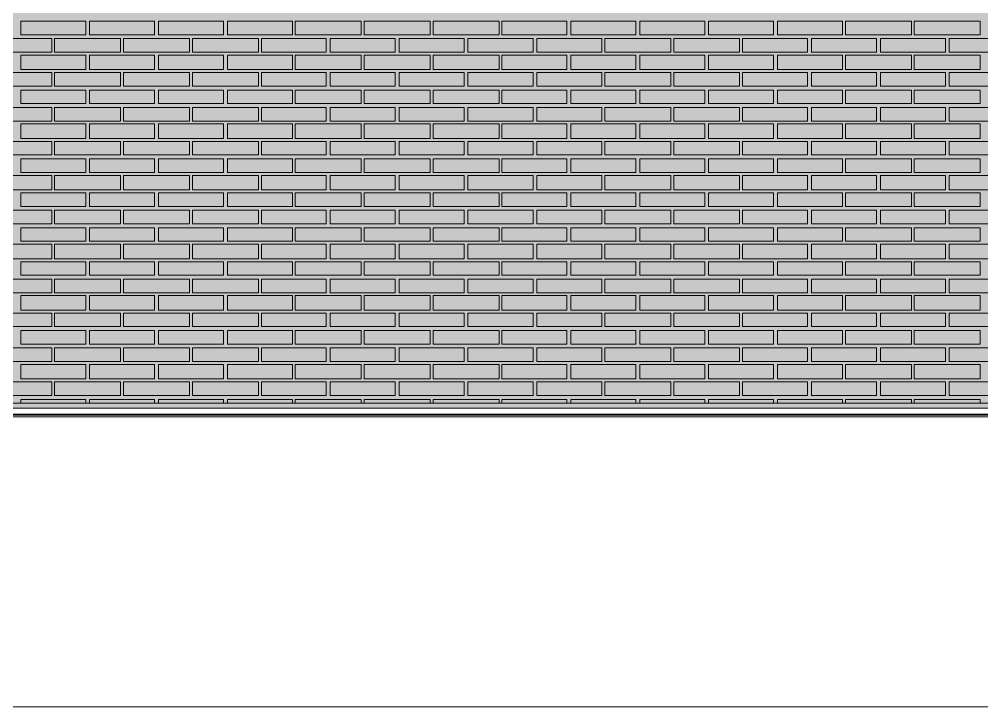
# Model space of a CAD drawing. Header units: millimetres. Extents: x -28928 to 100580, y -22867 to 36490.
# Drawn here: x 63745 to 67942, y -6037 to -3038 of the extents above; entities that cross this region are included whole.
import ezdxf

# ---------------------------------------------------------------- set-up
doc = ezdxf.new("R2010")
doc.units = ezdxf.units.MM
doc.layers.add('PDF _Геометрия', color=7, linetype='Continuous', true_color=0x8f8e8d)
doc.layers.add('PDF _Сплошная заливка', color=7, linetype='Continuous', true_color=0xffffff)

msp = doc.modelspace()

# ---------------------------------------------------------------- hatches: boundary and pattern name
at = {"layer": 'PDF _Сплошная заливка', "true_color": 0xdcd6cf, "transparency": 33554559}
msp.add_hatch(color=254, dxfattribs=at).paths.add_polyline_path([(60798.4, -2005.5), (60798.4, -4713.2), (70224.5, -4713.2), (70224.5, -1464), (74070.3, -1464), (74070.3, -4713.2), (82294.9, -4713.2), (82294.9, 9028.4), (55763.7, 9028.4), (55763.7, -4713.2), (56851.1, -4713.2), (56851.1, -1464), (58251.4, -1464), (58251.4, -4713.2), (59499.5, -4713.2), (59499.5, -2005.5)])

# ---------------------------------------------------------------- linework, layer by layer
at = {"layer": 'PDF _Геометрия', "color": 7, "lineweight": 9}
for points in [[(45263, -4679.3), (45263, -4713.2), (29486.4, -4713.2), (45263, -4713.2), (45263, -1464), (47137.2, -1464), (47137.2, -4713.2), (55763.7, -4713.2), (56851.1, -4713.2), (56851.1, -1464), (58251.4, -1464), (58251.4, -4713.2), (59499.5, -4713.2), (59499.5, -2005.5), (60798.4, -2005.5), (60798.4, -4713.2), (70224.5, -4713.2), (70224.5, -1464), (74070.3, -1464), (74070.3, -4713.2), (82294.9, -4713.2), (82316.1, -4713.2), (82316.1, 9028.4)], [(-23144.3, -4772.4), (84689.5, -4772.4)], [(82087.6, -6037.4), (56081.1, -6037.4), (29799.5, -6037.4), (29351.1, -6037.4), (5066.4, -6037.4), (4816.8, -6037.4), (-21587.4, -6037.4)]]:
    msp.add_lwpolyline(points, dxfattribs=at)
at = {"layer": 'PDF _Геометрия', "lineweight": 9}
for points in [[(64034.9, -3105.5), (63895.3, -3105.5), (63751.4, -3105.5), (63751.4, -3046.3), (63895.3, -3046.3), (64034.9, -3046.3)], [(64335.3, -3105.5), (64195.7, -3105.5), (64051.8, -3105.5), (64051.8, -3046.3), (64195.7, -3046.3), (64335.3, -3046.3)], [(64635.7, -3105.5), (64491.8, -3105.5), (64352.2, -3105.5), (64352.2, -3046.3), (64491.8, -3046.3), (64635.7, -3046.3)], [(64936.1, -3105.5), (64792.2, -3105.5), (64652.6, -3105.5), (64652.6, -3046.3), (64792.2, -3046.3), (64936.1, -3046.3)], [(65236.4, -3105.5), (65092.6, -3105.5), (64948.7, -3105.5), (64948.7, -3046.3), (65092.6, -3046.3), (65236.4, -3046.3)], [(65536.8, -3105.5), (65393, -3105.5), (65249.1, -3105.5), (65249.1, -3046.3), (65393, -3046.3), (65536.8, -3046.3)], [(65837.2, -3105.5), (65693.4, -3105.5), (65549.5, -3105.5), (65549.5, -3046.3), (65693.4, -3046.3), (65837.2, -3046.3)], [(66133.4, -3105.5), (65993.7, -3105.5), (65849.9, -3105.5), (65849.9, -3046.3), (65993.7, -3046.3), (66133.4, -3046.3)], [(66433.7, -3105.5), (66294.1, -3105.5), (66150.3, -3105.5), (66150.3, -3046.3), (66294.1, -3046.3), (66433.7, -3046.3)], [(66734.1, -3105.5), (66590.3, -3105.5), (66450.7, -3105.5), (66450.7, -3046.3), (66590.3, -3046.3), (66734.1, -3046.3)], [(67034.5, -3105.5), (66890.7, -3105.5), (66751.1, -3105.5), (66751.1, -3046.3), (66890.7, -3046.3), (67034.5, -3046.3)], [(67334.9, -3105.5), (67191.1, -3105.5), (67051.4, -3105.5), (67051.4, -3046.3), (67191.1, -3046.3), (67334.9, -3046.3)], [(67635.3, -3105.5), (67491.4, -3105.5), (67347.6, -3105.5), (67347.6, -3046.3), (67491.4, -3046.3), (67635.3, -3046.3)], [(67935.7, -3105.5), (67791.8, -3105.5), (67648, -3105.5), (67648, -3046.3), (67791.8, -3046.3), (67935.7, -3046.3)], [(63886.8, -3122.4), (63886.8, -3181.6), (63603.4, -3181.6), (63603.4, -3122.4)], [(64187.2, -3122.4), (64187.2, -3181.6), (63899.5, -3181.6), (63899.5, -3122.4)], [(64487.6, -3122.4), (64487.6, -3181.6), (64199.9, -3181.6), (64199.9, -3122.4)], [(64788, -3122.4), (64788, -3181.6), (64500.3, -3181.6), (64500.3, -3122.4)], [(65084.1, -3122.4), (65084.1, -3181.6), (64800.7, -3181.6), (64800.7, -3122.4)], [(65384.5, -3122.4), (65384.5, -3181.6), (65101.1, -3181.6), (65101.1, -3122.4)], [(65684.9, -3122.4), (65684.9, -3181.6), (65401.4, -3181.6), (65401.4, -3122.4)], [(65985.3, -3122.4), (65985.3, -3181.6), (65701.8, -3181.6), (65701.8, -3122.4)], [(66285.7, -3122.4), (66285.7, -3181.6), (66002.2, -3181.6), (66002.2, -3122.4)], [(66586.1, -3122.4), (66586.1, -3181.6), (66298.4, -3181.6), (66298.4, -3122.4)], [(66886.4, -3122.4), (66886.4, -3181.6), (66598.7, -3181.6), (66598.7, -3122.4)], [(67182.6, -3122.4), (67182.6, -3181.6), (66899.1, -3181.6), (66899.1, -3122.4)], [(67483, -3122.4), (67483, -3181.6), (67199.5, -3181.6), (67199.5, -3122.4)], [(67783.4, -3122.4), (67783.4, -3181.6), (67499.9, -3181.6), (67499.9, -3122.4)], [(68083.7, -3122.4), (68083.7, -3181.6), (67800.3, -3181.6), (67800.3, -3122.4)], [(64034.9, -3257.8), (63895.3, -3257.8), (63751.4, -3257.8), (63751.4, -3194.3), (63895.3, -3194.3), (64034.9, -3194.3)], [(64335.3, -3257.8), (64195.7, -3257.8), (64051.8, -3257.8), (64051.8, -3194.3), (64195.7, -3194.3), (64335.3, -3194.3)], [(64635.7, -3257.8), (64491.8, -3257.8), (64352.2, -3257.8), (64352.2, -3194.3), (64491.8, -3194.3), (64635.7, -3194.3)], [(64936.1, -3257.8), (64792.2, -3257.8), (64652.6, -3257.8), (64652.6, -3194.3), (64792.2, -3194.3), (64936.1, -3194.3)], [(65236.4, -3257.8), (65092.6, -3257.8), (64948.7, -3257.8), (64948.7, -3194.3), (65092.6, -3194.3), (65236.4, -3194.3)], [(65536.8, -3257.8), (65393, -3257.8), (65249.1, -3257.8), (65249.1, -3194.3), (65393, -3194.3), (65536.8, -3194.3)], [(65837.2, -3257.8), (65693.4, -3257.8), (65549.5, -3257.8), (65549.5, -3194.3), (65693.4, -3194.3), (65837.2, -3194.3)], [(66133.4, -3257.8), (65993.7, -3257.8), (65849.9, -3257.8), (65849.9, -3194.3), (65993.7, -3194.3), (66133.4, -3194.3)], [(66433.7, -3257.8), (66294.1, -3257.8), (66150.3, -3257.8), (66150.3, -3194.3), (66294.1, -3194.3), (66433.7, -3194.3)], [(66734.1, -3257.8), (66590.3, -3257.8), (66450.7, -3257.8), (66450.7, -3194.3), (66590.3, -3194.3), (66734.1, -3194.3)], [(67034.5, -3257.8), (66890.7, -3257.8), (66751.1, -3257.8), (66751.1, -3194.3), (66890.7, -3194.3), (67034.5, -3194.3)], [(67334.9, -3257.8), (67191.1, -3257.8), (67051.4, -3257.8), (67051.4, -3194.3), (67191.1, -3194.3), (67334.9, -3194.3)], [(67635.3, -3257.8), (67491.4, -3257.8), (67347.6, -3257.8), (67347.6, -3194.3), (67491.4, -3194.3), (67635.3, -3194.3)], [(67935.7, -3257.8), (67791.8, -3257.8), (67648, -3257.8), (67648, -3194.3), (67791.8, -3194.3), (67935.7, -3194.3)], [(63886.8, -3270.5), (63886.8, -3329.7), (63603.4, -3329.7), (63603.4, -3270.5)], [(64187.2, -3270.5), (64187.2, -3329.7), (63899.5, -3329.7), (63899.5, -3270.5)], [(64487.6, -3270.5), (64487.6, -3329.7), (64199.9, -3329.7), (64199.9, -3270.5)], [(64788, -3270.5), (64788, -3329.7), (64500.3, -3329.7), (64500.3, -3270.5)], [(65084.1, -3270.5), (65084.1, -3329.7), (64800.7, -3329.7), (64800.7, -3270.5)], [(65384.5, -3270.5), (65384.5, -3329.7), (65101.1, -3329.7), (65101.1, -3270.5)], [(65684.9, -3270.5), (65684.9, -3329.7), (65401.4, -3329.7), (65401.4, -3270.5)], [(65985.3, -3270.5), (65985.3, -3329.7), (65701.8, -3329.7), (65701.8, -3270.5)], [(66285.7, -3270.5), (66285.7, -3329.7), (66002.2, -3329.7), (66002.2, -3270.5)], [(66586.1, -3270.5), (66586.1, -3329.7), (66298.4, -3329.7), (66298.4, -3270.5)], [(66886.4, -3270.5), (66886.4, -3329.7), (66598.7, -3329.7), (66598.7, -3270.5)], [(67182.6, -3270.5), (67182.6, -3329.7), (66899.1, -3329.7), (66899.1, -3270.5)], [(67483, -3270.5), (67483, -3329.7), (67199.5, -3329.7), (67199.5, -3270.5)], [(67783.4, -3270.5), (67783.4, -3329.7), (67499.9, -3329.7), (67499.9, -3270.5)], [(68083.7, -3270.5), (68083.7, -3329.7), (67800.3, -3329.7), (67800.3, -3270.5)], [(64034.9, -3405.9), (63895.3, -3405.9), (63751.4, -3405.9), (63751.4, -3346.6), (63895.3, -3346.6), (64034.9, -3346.6)], [(64335.3, -3405.9), (64195.7, -3405.9), (64051.8, -3405.9), (64051.8, -3346.6), (64195.7, -3346.6), (64335.3, -3346.6)], [(64635.7, -3405.9), (64491.8, -3405.9), (64352.2, -3405.9), (64352.2, -3346.6), (64491.8, -3346.6), (64635.7, -3346.6)], [(64936.1, -3405.9), (64792.2, -3405.9), (64652.6, -3405.9), (64652.6, -3346.6), (64792.2, -3346.6), (64936.1, -3346.6)], [(65236.4, -3405.9), (65092.6, -3405.9), (64948.7, -3405.9), (64948.7, -3346.6), (65092.6, -3346.6), (65236.4, -3346.6)], [(65536.8, -3405.9), (65393, -3405.9), (65249.1, -3405.9), (65249.1, -3346.6), (65393, -3346.6), (65536.8, -3346.6)], [(65837.2, -3405.9), (65693.4, -3405.9), (65549.5, -3405.9), (65549.5, -3346.6), (65693.4, -3346.6), (65837.2, -3346.6)], [(66133.4, -3405.9), (65993.7, -3405.9), (65849.9, -3405.9), (65849.9, -3346.6), (65993.7, -3346.6), (66133.4, -3346.6)], [(66433.7, -3405.9), (66294.1, -3405.9), (66150.3, -3405.9), (66150.3, -3346.6), (66294.1, -3346.6), (66433.7, -3346.6)], [(66734.1, -3405.9), (66590.3, -3405.9), (66450.7, -3405.9), (66450.7, -3346.6), (66590.3, -3346.6), (66734.1, -3346.6)], [(67034.5, -3405.9), (66890.7, -3405.9), (66751.1, -3405.9), (66751.1, -3346.6), (66890.7, -3346.6), (67034.5, -3346.6)], [(67334.9, -3405.9), (67191.1, -3405.9), (67051.4, -3405.9), (67051.4, -3346.6), (67191.1, -3346.6), (67334.9, -3346.6)], [(67635.3, -3405.9), (67491.4, -3405.9), (67347.6, -3405.9), (67347.6, -3346.6), (67491.4, -3346.6), (67635.3, -3346.6)], [(67935.7, -3405.9), (67791.8, -3405.9), (67648, -3405.9), (67648, -3346.6), (67791.8, -3346.6), (67935.7, -3346.6)], [(63886.8, -3422.8), (63886.8, -3482), (63603.4, -3482), (63603.4, -3422.8)], [(64187.2, -3422.8), (64187.2, -3482), (63899.5, -3482), (63899.5, -3422.8)], [(64487.6, -3422.8), (64487.6, -3482), (64199.9, -3482), (64199.9, -3422.8)], [(64788, -3422.8), (64788, -3482), (64500.3, -3482), (64500.3, -3422.8)], [(65084.1, -3422.8), (65084.1, -3482), (64800.7, -3482), (64800.7, -3422.8)], [(65384.5, -3422.8), (65384.5, -3482), (65101.1, -3482), (65101.1, -3422.8)], [(65684.9, -3422.8), (65684.9, -3482), (65401.4, -3482), (65401.4, -3422.8)], [(65985.3, -3422.8), (65985.3, -3482), (65701.8, -3482), (65701.8, -3422.8)], [(66285.7, -3422.8), (66285.7, -3482), (66002.2, -3482), (66002.2, -3422.8)], [(66586.1, -3422.8), (66586.1, -3482), (66298.4, -3482), (66298.4, -3422.8)], [(66886.4, -3422.8), (66886.4, -3482), (66598.7, -3482), (66598.7, -3422.8)], [(67182.6, -3422.8), (67182.6, -3482), (66899.1, -3482), (66899.1, -3422.8)], [(67483, -3422.8), (67483, -3482), (67199.5, -3482), (67199.5, -3422.8)], [(67783.4, -3422.8), (67783.4, -3482), (67499.9, -3482), (67499.9, -3422.8)], [(68083.7, -3422.8), (68083.7, -3482), (67800.3, -3482), (67800.3, -3422.8)], [(64034.9, -3558.2), (63895.3, -3558.2), (63751.4, -3558.2), (63751.4, -3494.7), (63895.3, -3494.7), (64034.9, -3494.7)], [(64335.3, -3558.2), (64195.7, -3558.2), (64051.8, -3558.2), (64051.8, -3494.7), (64195.7, -3494.7), (64335.3, -3494.7)], [(64635.7, -3558.2), (64491.8, -3558.2), (64352.2, -3558.2), (64352.2, -3494.7), (64491.8, -3494.7), (64635.7, -3494.7)], [(64936.1, -3558.2), (64792.2, -3558.2), (64652.6, -3558.2), (64652.6, -3494.7), (64792.2, -3494.7), (64936.1, -3494.7)], [(65236.4, -3558.2), (65092.6, -3558.2), (64948.7, -3558.2), (64948.7, -3494.7), (65092.6, -3494.7), (65236.4, -3494.7)], [(65536.8, -3558.2), (65393, -3558.2), (65249.1, -3558.2), (65249.1, -3494.7), (65393, -3494.7), (65536.8, -3494.7)], [(65837.2, -3558.2), (65693.4, -3558.2), (65549.5, -3558.2), (65549.5, -3494.7), (65693.4, -3494.7), (65837.2, -3494.7)], [(66133.4, -3558.2), (65993.7, -3558.2), (65849.9, -3558.2), (65849.9, -3494.7), (65993.7, -3494.7), (66133.4, -3494.7)], [(66433.7, -3558.2), (66294.1, -3558.2), (66150.3, -3558.2), (66150.3, -3494.7), (66294.1, -3494.7), (66433.7, -3494.7)], [(66734.1, -3558.2), (66590.3, -3558.2), (66450.7, -3558.2), (66450.7, -3494.7), (66590.3, -3494.7), (66734.1, -3494.7)], [(67034.5, -3558.2), (66890.7, -3558.2), (66751.1, -3558.2), (66751.1, -3494.7), (66890.7, -3494.7), (67034.5, -3494.7)], [(67334.9, -3558.2), (67191.1, -3558.2), (67051.4, -3558.2), (67051.4, -3494.7), (67191.1, -3494.7), (67334.9, -3494.7)], [(67635.3, -3558.2), (67491.4, -3558.2), (67347.6, -3558.2), (67347.6, -3494.7), (67491.4, -3494.7), (67635.3, -3494.7)], [(67935.7, -3558.2), (67791.8, -3558.2), (67648, -3558.2), (67648, -3494.7), (67791.8, -3494.7), (67935.7, -3494.7)], [(63886.8, -3570.9), (63886.8, -3630.1), (63603.4, -3630.1), (63603.4, -3570.9)], [(64187.2, -3570.9), (64187.2, -3630.1), (63899.5, -3630.1), (63899.5, -3570.9)], [(64487.6, -3570.9), (64487.6, -3630.1), (64199.9, -3630.1), (64199.9, -3570.9)], [(64788, -3570.9), (64788, -3630.1), (64500.3, -3630.1), (64500.3, -3570.9)], [(65084.1, -3570.9), (65084.1, -3630.1), (64800.7, -3630.1), (64800.7, -3570.9)], [(65384.5, -3570.9), (65384.5, -3630.1), (65101.1, -3630.1), (65101.1, -3570.9)], [(65684.9, -3570.9), (65684.9, -3630.1), (65401.4, -3630.1), (65401.4, -3570.9)], [(65985.3, -3570.9), (65985.3, -3630.1), (65701.8, -3630.1), (65701.8, -3570.9)], [(66285.7, -3570.9), (66285.7, -3630.1), (66002.2, -3630.1), (66002.2, -3570.9)], [(66586.1, -3570.9), (66586.1, -3630.1), (66298.4, -3630.1), (66298.4, -3570.9)], [(66886.4, -3570.9), (66886.4, -3630.1), (66598.7, -3630.1), (66598.7, -3570.9)], [(67182.6, -3570.9), (67182.6, -3630.1), (66899.1, -3630.1), (66899.1, -3570.9)], [(67483, -3570.9), (67483, -3630.1), (67199.5, -3630.1), (67199.5, -3570.9)], [(67783.4, -3570.9), (67783.4, -3630.1), (67499.9, -3630.1), (67499.9, -3570.9)], [(68083.7, -3570.9), (68083.7, -3630.1), (67800.3, -3630.1), (67800.3, -3570.9)], [(64034.9, -3706.3), (63895.3, -3706.3), (63751.4, -3706.3), (63751.4, -3647), (63895.3, -3647), (64034.9, -3647)], [(64335.3, -3706.3), (64195.7, -3706.3), (64051.8, -3706.3), (64051.8, -3647), (64195.7, -3647), (64335.3, -3647)], [(64635.7, -3706.3), (64491.8, -3706.3), (64352.2, -3706.3), (64352.2, -3647), (64491.8, -3647), (64635.7, -3647)], [(64936.1, -3706.3), (64792.2, -3706.3), (64652.6, -3706.3), (64652.6, -3647), (64792.2, -3647), (64936.1, -3647)], [(65236.4, -3706.3), (65092.6, -3706.3), (64948.7, -3706.3), (64948.7, -3647), (65092.6, -3647), (65236.4, -3647)], [(65536.8, -3706.3), (65393, -3706.3), (65249.1, -3706.3), (65249.1, -3647), (65393, -3647), (65536.8, -3647)], [(65837.2, -3706.3), (65693.4, -3706.3), (65549.5, -3706.3), (65549.5, -3647), (65693.4, -3647), (65837.2, -3647)], [(66133.4, -3706.3), (65993.7, -3706.3), (65849.9, -3706.3), (65849.9, -3647), (65993.7, -3647), (66133.4, -3647)], [(66433.7, -3706.3), (66294.1, -3706.3), (66150.3, -3706.3), (66150.3, -3647), (66294.1, -3647), (66433.7, -3647)], [(66734.1, -3706.3), (66590.3, -3706.3), (66450.7, -3706.3), (66450.7, -3647), (66590.3, -3647), (66734.1, -3647)], [(67034.5, -3706.3), (66890.7, -3706.3), (66751.1, -3706.3), (66751.1, -3647), (66890.7, -3647), (67034.5, -3647)], [(67334.9, -3706.3), (67191.1, -3706.3), (67051.4, -3706.3), (67051.4, -3647), (67191.1, -3647), (67334.9, -3647)], [(67635.3, -3706.3), (67491.4, -3706.3), (67347.6, -3706.3), (67347.6, -3647), (67491.4, -3647), (67635.3, -3647)], [(67935.7, -3706.3), (67791.8, -3706.3), (67648, -3706.3), (67648, -3647), (67791.8, -3647), (67935.7, -3647)], [(63886.8, -3719), (63886.8, -3782.4), (63603.4, -3782.4), (63603.4, -3719)], [(64187.2, -3719), (64187.2, -3782.4), (63899.5, -3782.4), (63899.5, -3719)], [(64487.6, -3719), (64487.6, -3782.4), (64199.9, -3782.4), (64199.9, -3719)], [(64788, -3719), (64788, -3782.4), (64500.3, -3782.4), (64500.3, -3719)], [(65084.1, -3719), (65084.1, -3782.4), (64800.7, -3782.4), (64800.7, -3719)], [(65384.5, -3719), (65384.5, -3782.4), (65101.1, -3782.4), (65101.1, -3719)], [(65684.9, -3719), (65684.9, -3782.4), (65401.4, -3782.4), (65401.4, -3719)], [(65985.3, -3719), (65985.3, -3782.4), (65701.8, -3782.4), (65701.8, -3719)], [(66285.7, -3719), (66285.7, -3782.4), (66002.2, -3782.4), (66002.2, -3719)], [(66586.1, -3719), (66586.1, -3782.4), (66298.4, -3782.4), (66298.4, -3719)], [(66886.4, -3719), (66886.4, -3782.4), (66598.7, -3782.4), (66598.7, -3719)], [(67182.6, -3719), (67182.6, -3782.4), (66899.1, -3782.4), (66899.1, -3719)], [(67483, -3719), (67483, -3782.4), (67199.5, -3782.4), (67199.5, -3719)], [(67783.4, -3719), (67783.4, -3782.4), (67499.9, -3782.4), (67499.9, -3719)], [(68083.7, -3719), (68083.7, -3782.4), (67800.3, -3782.4), (67800.3, -3719)], [(64034.9, -3854.3), (63895.3, -3854.3), (63751.4, -3854.3), (63751.4, -3795.1), (63895.3, -3795.1), (64034.9, -3795.1)], [(64335.3, -3854.3), (64195.7, -3854.3), (64051.8, -3854.3), (64051.8, -3795.1), (64195.7, -3795.1), (64335.3, -3795.1)], [(64635.7, -3854.3), (64491.8, -3854.3), (64352.2, -3854.3), (64352.2, -3795.1), (64491.8, -3795.1), (64635.7, -3795.1)], [(64936.1, -3854.3), (64792.2, -3854.3), (64652.6, -3854.3), (64652.6, -3795.1), (64792.2, -3795.1), (64936.1, -3795.1)], [(65236.4, -3854.3), (65092.6, -3854.3), (64948.7, -3854.3), (64948.7, -3795.1), (65092.6, -3795.1), (65236.4, -3795.1)], [(65536.8, -3854.3), (65393, -3854.3), (65249.1, -3854.3), (65249.1, -3795.1), (65393, -3795.1), (65536.8, -3795.1)], [(65837.2, -3854.3), (65693.4, -3854.3), (65549.5, -3854.3), (65549.5, -3795.1), (65693.4, -3795.1), (65837.2, -3795.1)], [(66133.4, -3854.3), (65993.7, -3854.3), (65849.9, -3854.3), (65849.9, -3795.1), (65993.7, -3795.1), (66133.4, -3795.1)], [(66433.7, -3854.3), (66294.1, -3854.3), (66150.3, -3854.3), (66150.3, -3795.1), (66294.1, -3795.1), (66433.7, -3795.1)], [(66734.1, -3854.3), (66590.3, -3854.3), (66450.7, -3854.3), (66450.7, -3795.1), (66590.3, -3795.1), (66734.1, -3795.1)], [(67034.5, -3854.3), (66890.7, -3854.3), (66751.1, -3854.3), (66751.1, -3795.1), (66890.7, -3795.1), (67034.5, -3795.1)], [(67334.9, -3854.3), (67191.1, -3854.3), (67051.4, -3854.3), (67051.4, -3795.1), (67191.1, -3795.1), (67334.9, -3795.1)], [(67635.3, -3854.3), (67491.4, -3854.3), (67347.6, -3854.3), (67347.6, -3795.1), (67491.4, -3795.1), (67635.3, -3795.1)], [(67935.7, -3854.3), (67791.8, -3854.3), (67648, -3854.3), (67648, -3795.1), (67791.8, -3795.1), (67935.7, -3795.1)], [(63886.8, -3871.3), (63886.8, -3930.5), (63603.4, -3930.5), (63603.4, -3871.3)], [(64187.2, -3871.3), (64187.2, -3930.5), (63899.5, -3930.5), (63899.5, -3871.3)], [(64487.6, -3871.3), (64487.6, -3930.5), (64199.9, -3930.5), (64199.9, -3871.3)], [(64788, -3871.3), (64788, -3930.5), (64500.3, -3930.5), (64500.3, -3871.3)], [(65084.1, -3871.3), (65084.1, -3930.5), (64800.7, -3930.5), (64800.7, -3871.3)], [(65384.5, -3871.3), (65384.5, -3930.5), (65101.1, -3930.5), (65101.1, -3871.3)], [(65684.9, -3871.3), (65684.9, -3930.5), (65401.4, -3930.5), (65401.4, -3871.3)], [(65985.3, -3871.3), (65985.3, -3930.5), (65701.8, -3930.5), (65701.8, -3871.3)], [(66285.7, -3871.3), (66285.7, -3930.5), (66002.2, -3930.5), (66002.2, -3871.3)], [(66586.1, -3871.3), (66586.1, -3930.5), (66298.4, -3930.5), (66298.4, -3871.3)], [(66886.4, -3871.3), (66886.4, -3930.5), (66598.7, -3930.5), (66598.7, -3871.3)], [(67182.6, -3871.3), (67182.6, -3930.5), (66899.1, -3930.5), (66899.1, -3871.3)], [(67483, -3871.3), (67483, -3930.5), (67199.5, -3930.5), (67199.5, -3871.3)], [(67783.4, -3871.3), (67783.4, -3930.5), (67499.9, -3930.5), (67499.9, -3871.3)], [(68083.7, -3871.3), (68083.7, -3930.5), (67800.3, -3930.5), (67800.3, -3871.3)], [(64034.9, -4006.6), (63895.3, -4006.6), (63751.4, -4006.6), (63751.4, -3947.4), (63895.3, -3947.4), (64034.9, -3947.4)], [(64335.3, -4006.6), (64195.7, -4006.6), (64051.8, -4006.6), (64051.8, -3947.4), (64195.7, -3947.4), (64335.3, -3947.4)], [(64635.7, -4006.6), (64491.8, -4006.6), (64352.2, -4006.6), (64352.2, -3947.4), (64491.8, -3947.4), (64635.7, -3947.4)], [(64936.1, -4006.6), (64792.2, -4006.6), (64652.6, -4006.6), (64652.6, -3947.4), (64792.2, -3947.4), (64936.1, -3947.4)], [(65236.4, -4006.6), (65092.6, -4006.6), (64948.7, -4006.6), (64948.7, -3947.4), (65092.6, -3947.4), (65236.4, -3947.4)], [(65536.8, -4006.6), (65393, -4006.6), (65249.1, -4006.6), (65249.1, -3947.4), (65393, -3947.4), (65536.8, -3947.4)], [(65837.2, -4006.6), (65693.4, -4006.6), (65549.5, -4006.6), (65549.5, -3947.4), (65693.4, -3947.4), (65837.2, -3947.4)], [(66133.4, -4006.6), (65993.7, -4006.6), (65849.9, -4006.6), (65849.9, -3947.4), (65993.7, -3947.4), (66133.4, -3947.4)], [(66433.7, -4006.6), (66294.1, -4006.6), (66150.3, -4006.6), (66150.3, -3947.4), (66294.1, -3947.4), (66433.7, -3947.4)], [(66734.1, -4006.6), (66590.3, -4006.6), (66450.7, -4006.6), (66450.7, -3947.4), (66590.3, -3947.4), (66734.1, -3947.4)], [(67034.5, -4006.6), (66890.7, -4006.6), (66751.1, -4006.6), (66751.1, -3947.4), (66890.7, -3947.4), (67034.5, -3947.4)], [(67334.9, -4006.6), (67191.1, -4006.6), (67051.4, -4006.6), (67051.4, -3947.4), (67191.1, -3947.4), (67334.9, -3947.4)], [(67635.3, -4006.6), (67491.4, -4006.6), (67347.6, -4006.6), (67347.6, -3947.4), (67491.4, -3947.4), (67635.3, -3947.4)], [(67935.7, -4006.6), (67791.8, -4006.6), (67648, -4006.6), (67648, -3947.4), (67791.8, -3947.4), (67935.7, -3947.4)], [(63886.8, -4019.3), (63886.8, -4082.8), (63603.4, -4082.8), (63603.4, -4019.3)], [(64187.2, -4019.3), (64187.2, -4082.8), (63899.5, -4082.8), (63899.5, -4019.3)], [(64487.6, -4019.3), (64487.6, -4082.8), (64199.9, -4082.8), (64199.9, -4019.3)], [(64788, -4019.3), (64788, -4082.8), (64500.3, -4082.8), (64500.3, -4019.3)], [(65084.1, -4019.3), (65084.1, -4082.8), (64800.7, -4082.8), (64800.7, -4019.3)], [(65384.5, -4019.3), (65384.5, -4082.8), (65101.1, -4082.8), (65101.1, -4019.3)], [(65684.9, -4019.3), (65684.9, -4082.8), (65401.4, -4082.8), (65401.4, -4019.3)], [(65985.3, -4019.3), (65985.3, -4082.8), (65701.8, -4082.8), (65701.8, -4019.3)], [(66285.7, -4019.3), (66285.7, -4082.8), (66002.2, -4082.8), (66002.2, -4019.3)], [(66586.1, -4019.3), (66586.1, -4082.8), (66298.4, -4082.8), (66298.4, -4019.3)], [(66886.4, -4019.3), (66886.4, -4082.8), (66598.7, -4082.8), (66598.7, -4019.3)], [(67182.6, -4019.3), (67182.6, -4082.8), (66899.1, -4082.8), (66899.1, -4019.3)], [(67483, -4019.3), (67483, -4082.8), (67199.5, -4082.8), (67199.5, -4019.3)], [(67783.4, -4019.3), (67783.4, -4082.8), (67499.9, -4082.8), (67499.9, -4019.3)], [(68083.7, -4019.3), (68083.7, -4082.8), (67800.3, -4082.8), (67800.3, -4019.3)], [(64034.9, -4154.7), (63895.3, -4154.7), (63751.4, -4154.7), (63751.4, -4095.5), (63895.3, -4095.5), (64034.9, -4095.5)], [(64335.3, -4154.7), (64195.7, -4154.7), (64051.8, -4154.7), (64051.8, -4095.5), (64195.7, -4095.5), (64335.3, -4095.5)], [(64635.7, -4154.7), (64491.8, -4154.7), (64352.2, -4154.7), (64352.2, -4095.5), (64491.8, -4095.5), (64635.7, -4095.5)], [(64936.1, -4154.7), (64792.2, -4154.7), (64652.6, -4154.7), (64652.6, -4095.5), (64792.2, -4095.5), (64936.1, -4095.5)], [(65236.4, -4154.7), (65092.6, -4154.7), (64948.7, -4154.7), (64948.7, -4095.5), (65092.6, -4095.5), (65236.4, -4095.5)], [(65536.8, -4154.7), (65393, -4154.7), (65249.1, -4154.7), (65249.1, -4095.5), (65393, -4095.5), (65536.8, -4095.5)], [(65837.2, -4154.7), (65693.4, -4154.7), (65549.5, -4154.7), (65549.5, -4095.5), (65693.4, -4095.5), (65837.2, -4095.5)], [(66133.4, -4154.7), (65993.7, -4154.7), (65849.9, -4154.7), (65849.9, -4095.5), (65993.7, -4095.5), (66133.4, -4095.5)], [(66433.7, -4154.7), (66294.1, -4154.7), (66150.3, -4154.7), (66150.3, -4095.5), (66294.1, -4095.5), (66433.7, -4095.5)], [(66734.1, -4154.7), (66590.3, -4154.7), (66450.7, -4154.7), (66450.7, -4095.5), (66590.3, -4095.5), (66734.1, -4095.5)], [(67034.5, -4154.7), (66890.7, -4154.7), (66751.1, -4154.7), (66751.1, -4095.5), (66890.7, -4095.5), (67034.5, -4095.5)], [(67334.9, -4154.7), (67191.1, -4154.7), (67051.4, -4154.7), (67051.4, -4095.5), (67191.1, -4095.5), (67334.9, -4095.5)], [(67635.3, -4154.7), (67491.4, -4154.7), (67347.6, -4154.7), (67347.6, -4095.5), (67491.4, -4095.5), (67635.3, -4095.5)], [(67935.7, -4154.7), (67791.8, -4154.7), (67648, -4154.7), (67648, -4095.5), (67791.8, -4095.5), (67935.7, -4095.5)], [(63886.8, -4171.6), (63886.8, -4230.9), (63603.4, -4230.9), (63603.4, -4171.6)], [(64187.2, -4171.6), (64187.2, -4230.9), (63899.5, -4230.9), (63899.5, -4171.6)], [(64487.6, -4171.6), (64487.6, -4230.9), (64199.9, -4230.9), (64199.9, -4171.6)], [(64788, -4171.6), (64788, -4230.9), (64500.3, -4230.9), (64500.3, -4171.6)], [(65084.1, -4171.6), (65084.1, -4230.9), (64800.7, -4230.9), (64800.7, -4171.6)], [(65384.5, -4171.6), (65384.5, -4230.9), (65101.1, -4230.9), (65101.1, -4171.6)], [(65684.9, -4171.6), (65684.9, -4230.9), (65401.4, -4230.9), (65401.4, -4171.6)], [(65985.3, -4171.6), (65985.3, -4230.9), (65701.8, -4230.9), (65701.8, -4171.6)], [(66285.7, -4171.6), (66285.7, -4230.9), (66002.2, -4230.9), (66002.2, -4171.6)], [(66586.1, -4171.6), (66586.1, -4230.9), (66298.4, -4230.9), (66298.4, -4171.6)], [(66886.4, -4171.6), (66886.4, -4230.9), (66598.7, -4230.9), (66598.7, -4171.6)], [(67182.6, -4171.6), (67182.6, -4230.9), (66899.1, -4230.9), (66899.1, -4171.6)], [(67483, -4171.6), (67483, -4230.9), (67199.5, -4230.9), (67199.5, -4171.6)], [(67783.4, -4171.6), (67783.4, -4230.9), (67499.9, -4230.9), (67499.9, -4171.6)], [(68083.7, -4171.6), (68083.7, -4230.9), (67800.3, -4230.9), (67800.3, -4171.6)], [(64034.9, -4307), (63895.3, -4307), (63751.4, -4307), (63751.4, -4243.6), (63895.3, -4243.6), (64034.9, -4243.6)], [(64335.3, -4307), (64195.7, -4307), (64051.8, -4307), (64051.8, -4243.6), (64195.7, -4243.6), (64335.3, -4243.6)], [(64635.7, -4307), (64491.8, -4307), (64352.2, -4307), (64352.2, -4243.6), (64491.8, -4243.6), (64635.7, -4243.6)], [(64936.1, -4307), (64792.2, -4307), (64652.6, -4307), (64652.6, -4243.6), (64792.2, -4243.6), (64936.1, -4243.6)], [(65236.4, -4307), (65092.6, -4307), (64948.7, -4307), (64948.7, -4243.6), (65092.6, -4243.6), (65236.4, -4243.6)], [(65536.8, -4307), (65393, -4307), (65249.1, -4307), (65249.1, -4243.6), (65393, -4243.6), (65536.8, -4243.6)], [(65837.2, -4307), (65693.4, -4307), (65549.5, -4307), (65549.5, -4243.6), (65693.4, -4243.6), (65837.2, -4243.6)], [(66133.4, -4307), (65993.7, -4307), (65849.9, -4307), (65849.9, -4243.6), (65993.7, -4243.6), (66133.4, -4243.6)], [(66433.7, -4307), (66294.1, -4307), (66150.3, -4307), (66150.3, -4243.6), (66294.1, -4243.6), (66433.7, -4243.6)], [(66734.1, -4307), (66590.3, -4307), (66450.7, -4307), (66450.7, -4243.6), (66590.3, -4243.6), (66734.1, -4243.6)], [(67034.5, -4307), (66890.7, -4307), (66751.1, -4307), (66751.1, -4243.6), (66890.7, -4243.6), (67034.5, -4243.6)], [(67334.9, -4307), (67191.1, -4307), (67051.4, -4307), (67051.4, -4243.6), (67191.1, -4243.6), (67334.9, -4243.6)], [(67635.3, -4307), (67491.4, -4307), (67347.6, -4307), (67347.6, -4243.6), (67491.4, -4243.6), (67635.3, -4243.6)], [(67935.7, -4307), (67791.8, -4307), (67648, -4307), (67648, -4243.6), (67791.8, -4243.6), (67935.7, -4243.6)], [(63886.8, -4319.7), (63886.8, -4379), (63603.4, -4379), (63603.4, -4319.7)], [(64187.2, -4319.7), (64187.2, -4379), (63899.5, -4379), (63899.5, -4319.7)], [(64487.6, -4319.7), (64487.6, -4379), (64199.9, -4379), (64199.9, -4319.7)], [(64788, -4319.7), (64788, -4379), (64500.3, -4379), (64500.3, -4319.7)], [(65084.1, -4319.7), (65084.1, -4379), (64800.7, -4379), (64800.7, -4319.7)], [(65384.5, -4319.7), (65384.5, -4379), (65101.1, -4379), (65101.1, -4319.7)], [(65684.9, -4319.7), (65684.9, -4379), (65401.4, -4379), (65401.4, -4319.7)], [(65985.3, -4319.7), (65985.3, -4379), (65701.8, -4379), (65701.8, -4319.7)], [(66285.7, -4319.7), (66285.7, -4379), (66002.2, -4379), (66002.2, -4319.7)], [(66586.1, -4319.7), (66586.1, -4379), (66298.4, -4379), (66298.4, -4319.7)], [(66886.4, -4319.7), (66886.4, -4379), (66598.7, -4379), (66598.7, -4319.7)], [(67182.6, -4319.7), (67182.6, -4379), (66899.1, -4379), (66899.1, -4319.7)], [(67483, -4319.7), (67483, -4379), (67199.5, -4379), (67199.5, -4319.7)], [(67783.4, -4319.7), (67783.4, -4379), (67499.9, -4379), (67499.9, -4319.7)], [(68083.7, -4319.7), (68083.7, -4379), (67800.3, -4379), (67800.3, -4319.7)], [(64034.9, -4455.1), (63895.3, -4455.1), (63751.4, -4455.1), (63751.4, -4395.9), (63895.3, -4395.9), (64034.9, -4395.9)], [(64335.3, -4455.1), (64195.7, -4455.1), (64051.8, -4455.1), (64051.8, -4395.9), (64195.7, -4395.9), (64335.3, -4395.9)], [(64635.7, -4455.1), (64491.8, -4455.1), (64352.2, -4455.1), (64352.2, -4395.9), (64491.8, -4395.9), (64635.7, -4395.9)], [(64936.1, -4455.1), (64792.2, -4455.1), (64652.6, -4455.1), (64652.6, -4395.9), (64792.2, -4395.9), (64936.1, -4395.9)], [(65236.4, -4455.1), (65092.6, -4455.1), (64948.7, -4455.1), (64948.7, -4395.9), (65092.6, -4395.9), (65236.4, -4395.9)], [(65536.8, -4455.1), (65393, -4455.1), (65249.1, -4455.1), (65249.1, -4395.9), (65393, -4395.9), (65536.8, -4395.9)], [(65837.2, -4455.1), (65693.4, -4455.1), (65549.5, -4455.1), (65549.5, -4395.9), (65693.4, -4395.9), (65837.2, -4395.9)], [(66133.4, -4455.1), (65993.7, -4455.1), (65849.9, -4455.1), (65849.9, -4395.9), (65993.7, -4395.9), (66133.4, -4395.9)], [(66433.7, -4455.1), (66294.1, -4455.1), (66150.3, -4455.1), (66150.3, -4395.9), (66294.1, -4395.9), (66433.7, -4395.9)], [(66734.1, -4455.1), (66590.3, -4455.1), (66450.7, -4455.1), (66450.7, -4395.9), (66590.3, -4395.9), (66734.1, -4395.9)], [(67034.5, -4455.1), (66890.7, -4455.1), (66751.1, -4455.1), (66751.1, -4395.9), (66890.7, -4395.9), (67034.5, -4395.9)], [(67334.9, -4455.1), (67191.1, -4455.1), (67051.4, -4455.1), (67051.4, -4395.9), (67191.1, -4395.9), (67334.9, -4395.9)], [(67635.3, -4455.1), (67491.4, -4455.1), (67347.6, -4455.1), (67347.6, -4395.9), (67491.4, -4395.9), (67635.3, -4395.9)], [(67935.7, -4455.1), (67791.8, -4455.1), (67648, -4455.1), (67648, -4395.9), (67791.8, -4395.9), (67935.7, -4395.9)], [(63886.8, -4472), (63886.8, -4531.3), (63603.4, -4531.3), (63603.4, -4472)], [(64187.2, -4472), (64187.2, -4531.3), (63899.5, -4531.3), (63899.5, -4472)], [(64487.6, -4472), (64487.6, -4531.3), (64199.9, -4531.3), (64199.9, -4472)], [(64788, -4472), (64788, -4531.3), (64500.3, -4531.3), (64500.3, -4472)], [(65084.1, -4472), (65084.1, -4531.3), (64800.7, -4531.3), (64800.7, -4472)], [(65384.5, -4472), (65384.5, -4531.3), (65101.1, -4531.3), (65101.1, -4472)], [(65684.9, -4472), (65684.9, -4531.3), (65401.4, -4531.3), (65401.4, -4472)], [(65985.3, -4472), (65985.3, -4531.3), (65701.8, -4531.3), (65701.8, -4472)], [(66285.7, -4472), (66285.7, -4531.3), (66002.2, -4531.3), (66002.2, -4472)], [(66586.1, -4472), (66586.1, -4531.3), (66298.4, -4531.3), (66298.4, -4472)], [(66886.4, -4472), (66886.4, -4531.3), (66598.7, -4531.3), (66598.7, -4472)], [(67182.6, -4472), (67182.6, -4531.3), (66899.1, -4531.3), (66899.1, -4472)], [(67483, -4472), (67483, -4531.3), (67199.5, -4531.3), (67199.5, -4472)], [(67783.4, -4472), (67783.4, -4531.3), (67499.9, -4531.3), (67499.9, -4472)], [(68083.7, -4472), (68083.7, -4531.3), (67800.3, -4531.3), (67800.3, -4472)], [(64034.9, -4607.4), (63895.3, -4607.4), (63751.4, -4607.4), (63751.4, -4544), (63895.3, -4544), (64034.9, -4544)], [(64335.3, -4607.4), (64195.7, -4607.4), (64051.8, -4607.4), (64051.8, -4544), (64195.7, -4544), (64335.3, -4544)], [(64635.7, -4607.4), (64491.8, -4607.4), (64352.2, -4607.4), (64352.2, -4544), (64491.8, -4544), (64635.7, -4544)], [(64936.1, -4607.4), (64792.2, -4607.4), (64652.6, -4607.4), (64652.6, -4544), (64792.2, -4544), (64936.1, -4544)], [(65236.4, -4607.4), (65092.6, -4607.4), (64948.7, -4607.4), (64948.7, -4544), (65092.6, -4544), (65236.4, -4544)], [(65536.8, -4607.4), (65393, -4607.4), (65249.1, -4607.4), (65249.1, -4544), (65393, -4544), (65536.8, -4544)], [(65837.2, -4607.4), (65693.4, -4607.4), (65549.5, -4607.4), (65549.5, -4544), (65693.4, -4544), (65837.2, -4544)], [(66133.4, -4607.4), (65993.7, -4607.4), (65849.9, -4607.4), (65849.9, -4544), (65993.7, -4544), (66133.4, -4544)], [(66433.7, -4607.4), (66294.1, -4607.4), (66150.3, -4607.4), (66150.3, -4544), (66294.1, -4544), (66433.7, -4544)], [(66734.1, -4607.4), (66590.3, -4607.4), (66450.7, -4607.4), (66450.7, -4544), (66590.3, -4544), (66734.1, -4544)], [(67034.5, -4607.4), (66890.7, -4607.4), (66751.1, -4607.4), (66751.1, -4544), (66890.7, -4544), (67034.5, -4544)], [(67334.9, -4607.4), (67191.1, -4607.4), (67051.4, -4607.4), (67051.4, -4544), (67191.1, -4544), (67334.9, -4544)], [(67635.3, -4607.4), (67491.4, -4607.4), (67347.6, -4607.4), (67347.6, -4544), (67491.4, -4544), (67635.3, -4544)], [(67935.7, -4607.4), (67791.8, -4607.4), (67648, -4607.4), (67648, -4544), (67791.8, -4544), (67935.7, -4544)], [(63886.8, -4620.1), (63886.8, -4679.3), (63603.4, -4679.3), (63603.4, -4620.1)], [(64187.2, -4620.1), (64187.2, -4679.3), (63899.5, -4679.3), (63899.5, -4620.1)], [(64487.6, -4620.1), (64487.6, -4679.3), (64199.9, -4679.3), (64199.9, -4620.1)], [(64788, -4620.1), (64788, -4679.3), (64500.3, -4679.3), (64500.3, -4620.1)], [(65084.1, -4620.1), (65084.1, -4679.3), (64800.7, -4679.3), (64800.7, -4620.1)], [(65384.5, -4620.1), (65384.5, -4679.3), (65101.1, -4679.3), (65101.1, -4620.1)], [(65684.9, -4620.1), (65684.9, -4679.3), (65401.4, -4679.3), (65401.4, -4620.1)], [(65985.3, -4620.1), (65985.3, -4679.3), (65701.8, -4679.3), (65701.8, -4620.1)], [(66285.7, -4620.1), (66285.7, -4679.3), (66002.2, -4679.3), (66002.2, -4620.1)], [(66586.1, -4620.1), (66586.1, -4679.3), (66298.4, -4679.3), (66298.4, -4620.1)], [(66886.4, -4620.1), (66886.4, -4679.3), (66598.7, -4679.3), (66598.7, -4620.1)], [(67182.6, -4620.1), (67182.6, -4679.3), (66899.1, -4679.3), (66899.1, -4620.1)], [(67483, -4620.1), (67483, -4679.3), (67199.5, -4679.3), (67199.5, -4620.1)], [(67783.4, -4620.1), (67783.4, -4679.3), (67499.9, -4679.3), (67499.9, -4620.1)], [(68083.7, -4620.1), (68083.7, -4679.3), (67800.3, -4679.3), (67800.3, -4620.1)]]:
    msp.add_lwpolyline(points, close=True, dxfattribs=at)
for points in [[(63751.4, -4713.2), (63751.4, -4696.3), (63895.3, -4696.3), (64034.9, -4696.3), (64034.9, -4713.2)], [(64051.8, -4713.2), (64051.8, -4696.3), (64195.7, -4696.3), (64335.3, -4696.3), (64335.3, -4713.2)], [(64352.2, -4713.2), (64352.2, -4696.3), (64491.8, -4696.3), (64635.7, -4696.3), (64635.7, -4713.2)], [(64652.6, -4713.2), (64652.6, -4696.3), (64792.2, -4696.3), (64936.1, -4696.3), (64936.1, -4713.2)], [(64948.7, -4713.2), (64948.7, -4696.3), (65092.6, -4696.3), (65236.4, -4696.3), (65236.4, -4713.2)], [(65249.1, -4713.2), (65249.1, -4696.3), (65393, -4696.3), (65536.8, -4696.3), (65536.8, -4713.2)], [(65549.5, -4713.2), (65549.5, -4696.3), (65693.4, -4696.3), (65837.2, -4696.3), (65837.2, -4713.2)], [(65849.9, -4713.2), (65849.9, -4696.3), (65993.7, -4696.3), (66133.4, -4696.3), (66133.4, -4713.2)], [(66150.3, -4713.2), (66150.3, -4696.3), (66294.1, -4696.3), (66433.7, -4696.3), (66433.7, -4713.2)], [(66450.7, -4713.2), (66450.7, -4696.3), (66590.3, -4696.3), (66734.1, -4696.3), (66734.1, -4713.2)], [(66751.1, -4713.2), (66751.1, -4696.3), (66890.7, -4696.3), (67034.5, -4696.3), (67034.5, -4713.2)], [(67051.4, -4713.2), (67051.4, -4696.3), (67191.1, -4696.3), (67334.9, -4696.3), (67334.9, -4713.2)], [(67347.6, -4713.2), (67347.6, -4696.3), (67491.4, -4696.3), (67635.3, -4696.3), (67635.3, -4713.2)], [(67648, -4713.2), (67648, -4696.3), (67791.8, -4696.3), (67935.7, -4696.3), (67935.7, -4713.2)]]:
    msp.add_lwpolyline(points, dxfattribs=at)
at = {"layer": 'PDF _Геометрия', "color": 7, "lineweight": 9}
for points in [[(60798.4, -4713.2), (70224.5, -4713.2)], [(70224.5, -4734.3), (60798.4, -4734.3), (60798.4, -4713.2), (70224.5, -4713.2)]]:
    msp.add_lwpolyline(points, close=True, dxfattribs=at)
at = {"layer": 'PDF _Геометрия', "color": 7, "lineweight": 40}
msp.add_lwpolyline([(82954.9, -4764), (-22513.9, -4764)], dxfattribs=at)
at = {"layer": 'PDF _Сплошная заливка', "color": 252, "lineweight": 9, "true_color": 0xa48f7a, "transparency": 33554559}
msp.add_solid([(60798.4, -4713.2), (60798.4, -4734.3), (70224.5, -4713.2), (70224.5, -4734.3)], dxfattribs=at)

doc.saveas('drawing.dxf')
